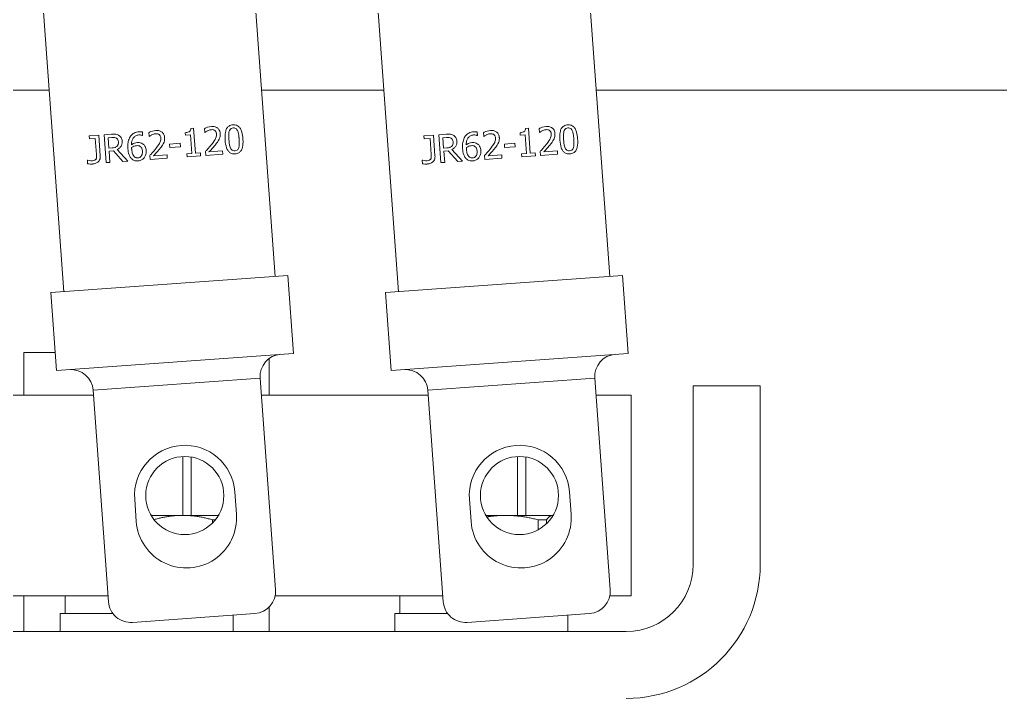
# Model space of a CAD drawing. Header units: millimetres. Extents: x 0 to 5940, y 0 to 4200.
# Drawn here: x 4495.4 to 4583.4, y 1866.2 to 1927 of the extents above; entities that cross this region are included whole.
import ezdxf

# ---------------------------------------------------------------- set-up
doc = ezdxf.new("R2010")
doc.units = ezdxf.units.MM
doc.header["$LTSCALE"] = 10
doc.layers.add('가시적인 것(ISO)', color=3, linetype='Continuous', lineweight=5, true_color=0x00ff00)
doc.layers.add('가시적인 좁은 것(ISO)', color=3, linetype='Continuous', lineweight=5, true_color=0x00ff00)

msp = doc.modelspace()

# ---------------------------------------------------------------- linework, layer by layer
at = {"layer": '가시적인 것(ISO)'}
for p, q in [((4518.346, 1904.004), (4516.174, 1933.926)), ((4548.346, 1904.004), (4546.174, 1933.926)), ((4499.396, 1902.628), (4497.223, 1932.55)), ((4529.396, 1902.628), (4527.223, 1932.55)), ((4498.085, 1920.688), (4487.135, 1920.688)), ((4528.085, 1920.688), (4517.135, 1920.688)), ((4845.323, 1920.688), (4547.135, 1920.688)), ((4510.786, 1917.263), (4511.045, 1917.282)), ((4511.208, 1915.035), (4511.045, 1917.282)), ((4512.006, 1917.246), (4512.032, 1916.89)), ((4540.786, 1917.263), (4541.045, 1917.282)), ((4541.208, 1915.035), (4541.045, 1917.282)), ((4542.006, 1917.246), (4542.032, 1916.89)), ((4501.684, 1916.594), (4502.542, 1916.656)), ((4501.684, 1916.594), (4501.703, 1916.329)), ((4502.23, 1916.368), (4501.703, 1916.329)), ((4502.23, 1916.368), (4502.336, 1914.915)), ((4502.676, 1914.811), (4502.542, 1916.656)), ((4503.031, 1916.692), (4503.674, 1916.738)), ((4503.031, 1916.692), (4503.212, 1914.198)), ((4503.713, 1916.453), (4503.384, 1916.429)), ((4503.452, 1915.491), (4503.384, 1916.429)), ((4506.471, 1916.631), (4506.447, 1916.952)), ((4506.471, 1916.631), (4506.457, 1916.63)), ((4507.019, 1916.884), (4507.045, 1916.528)), ((4507.063, 1916.53), (4507.045, 1916.528)), ((4510.296, 1916.878), (4510.313, 1916.65)), ((4510.765, 1916.683), (4510.313, 1916.65)), ((4510.765, 1916.683), (4510.886, 1915.011)), ((4512.05, 1916.892), (4512.032, 1916.89)), ((4531.684, 1916.594), (4532.542, 1916.656)), ((4531.684, 1916.594), (4531.703, 1916.329)), ((4532.23, 1916.368), (4531.703, 1916.329)), ((4532.23, 1916.368), (4532.336, 1914.915)), ((4532.676, 1914.811), (4532.542, 1916.656)), ((4533.031, 1916.692), (4533.674, 1916.738)), ((4533.031, 1916.692), (4533.212, 1914.198)), ((4533.713, 1916.453), (4533.384, 1916.429)), ((4533.452, 1915.491), (4533.384, 1916.429)), ((4536.471, 1916.631), (4536.447, 1916.952)), ((4536.471, 1916.631), (4536.457, 1916.63)), ((4537.019, 1916.884), (4537.045, 1916.528)), ((4537.063, 1916.53), (4537.045, 1916.528)), ((4540.296, 1916.878), (4540.313, 1916.65)), ((4540.765, 1916.683), (4540.313, 1916.65)), ((4540.765, 1916.683), (4540.886, 1915.011)), ((4542.05, 1916.892), (4542.032, 1916.89)), ((4503.452, 1915.491), (4503.743, 1915.512)), ((4508.891, 1915.86), (4509.835, 1915.928)), ((4508.891, 1915.86), (4508.913, 1915.557)), ((4509.857, 1915.625), (4508.913, 1915.557)), ((4509.857, 1915.625), (4509.835, 1915.928)), ((4533.452, 1915.491), (4533.743, 1915.512)), ((4538.891, 1915.86), (4539.835, 1915.928)), ((4538.891, 1915.86), (4538.913, 1915.557)), ((4539.857, 1915.625), (4538.913, 1915.557)), ((4539.857, 1915.625), (4539.835, 1915.928)), ((4503.852, 1915.242), (4503.472, 1915.215)), ((4503.544, 1914.222), (4503.472, 1915.215)), ((4504.712, 1914.307), (4503.852, 1915.242)), ((4504.176, 1915.359), (4505.142, 1914.338)), ((4507.115, 1914.837), (4507.141, 1914.484)), ((4508.678, 1914.595), (4507.141, 1914.484)), ((4507.433, 1914.795), (4508.657, 1914.884)), ((4508.678, 1914.595), (4508.657, 1914.884)), ((4510.434, 1914.979), (4510.886, 1915.011)), ((4510.434, 1914.979), (4510.452, 1914.724)), ((4511.669, 1914.812), (4510.452, 1914.724)), ((4511.208, 1915.035), (4511.65, 1915.067)), ((4511.669, 1914.812), (4511.65, 1915.067)), ((4512.102, 1915.199), (4512.127, 1914.846)), ((4513.665, 1914.957), (4512.127, 1914.846)), ((4512.42, 1915.157), (4513.644, 1915.246)), ((4513.665, 1914.957), (4513.644, 1915.246)), ((4533.852, 1915.242), (4533.472, 1915.215)), ((4533.544, 1914.222), (4533.472, 1915.215)), ((4534.712, 1914.307), (4533.852, 1915.242)), ((4534.176, 1915.359), (4535.142, 1914.338)), ((4537.115, 1914.837), (4537.141, 1914.484)), ((4538.678, 1914.595), (4537.141, 1914.484)), ((4537.433, 1914.795), (4538.657, 1914.884)), ((4538.678, 1914.595), (4538.657, 1914.884)), ((4540.434, 1914.979), (4540.886, 1915.011)), ((4540.434, 1914.979), (4540.452, 1914.724)), ((4541.669, 1914.812), (4540.452, 1914.724)), ((4541.208, 1915.035), (4541.65, 1915.067)), ((4541.669, 1914.812), (4541.65, 1915.067)), ((4542.102, 1915.199), (4542.127, 1914.846)), ((4543.665, 1914.957), (4542.127, 1914.846)), ((4542.42, 1915.157), (4543.644, 1915.246)), ((4543.665, 1914.957), (4543.644, 1915.246)), ((4501.521, 1914.411), (4501.539, 1914.412)), ((4501.521, 1914.411), (4501.544, 1914.091)), ((4503.544, 1914.222), (4503.212, 1914.198)), ((4505.142, 1914.338), (4504.712, 1914.307)), ((4531.521, 1914.411), (4531.539, 1914.412)), ((4531.521, 1914.411), (4531.544, 1914.091)), ((4533.544, 1914.222), (4533.212, 1914.198)), ((4535.142, 1914.338), (4534.712, 1914.307)), ((4498.249, 1902.545), (4519.493, 1904.088)), ((4520, 1897.106), (4519.493, 1904.088)), ((4528.249, 1902.545), (4549.493, 1904.088)), ((4550, 1897.106), (4549.493, 1904.088)), ((4498.756, 1895.564), (4498.249, 1902.545)), ((4528.756, 1895.564), (4528.249, 1902.545)), ((4498.638, 1897.188), (4495.823, 1897.188)), ((4495.823, 1893.366), (4495.823, 1897.188)), ((4520, 1897.106), (4498.756, 1895.564)), ((4550, 1897.106), (4528.756, 1895.564)), ((4517.823, 1893.366), (4517.823, 1896.646)), ((4517.003, 1894.883), (4502.043, 1893.797)), ((4518.379, 1875.933), (4517.003, 1894.883)), ((4547.003, 1894.883), (4532.043, 1893.797)), ((4548.379, 1875.933), (4547.003, 1894.883)), ((4502.043, 1893.797), (4503.419, 1874.847)), ((4532.043, 1893.797), (4533.419, 1874.847)), ((4555.823, 1894.188), (4555.823, 1878.188)), ((4555.823, 1894.188), (4561.823, 1894.188)), ((4561.823, 1878.188), (4561.823, 1894.188)), ((4502.074, 1893.366), (4487.113, 1893.366)), ((4532.074, 1893.366), (4517.113, 1893.366)), ((4550.247, 1893.366), (4547.113, 1893.366)), ((4550.247, 1875.366), (4550.247, 1893.366)), ((4510.823, 1882.588), (4510.823, 1887.819)), ((4540.823, 1882.588), (4540.823, 1887.819)), ((4514.735, 1884.692), (4514.88, 1882.697)), ((4544.735, 1884.692), (4544.88, 1882.697)), ((4505.904, 1882.046), (4505.759, 1884.04)), ((4535.904, 1882.046), (4535.759, 1884.04)), ((4510.073, 1882.588), (4507.233, 1882.588)), ((4513.262, 1882.588), (4510.073, 1882.588)), ((4512.735, 1882.189), (4512.988, 1882.189)), ((4512.735, 1882.189), (4512.735, 1881.904)), ((4539.014, 1882.588), (4537.233, 1882.588)), ((4543.218, 1882.588), (4539.014, 1882.588)), ((4541.908, 1882.189), (4542.669, 1882.189)), ((4541.908, 1882.189), (4541.908, 1881.286)), ((4542.669, 1881.839), (4542.669, 1882.189)), ((4543.262, 1882.588), (4543.218, 1882.588)), ((4488.339, 1875.366), (4503.381, 1875.366)), ((4495.823, 1872.188), (4495.823, 1875.366)), ((4499.523, 1875.366), (4499.523, 1873.788)), ((4518.339, 1875.366), (4533.381, 1875.366)), ((4529.523, 1875.366), (4529.523, 1873.788)), ((4548.339, 1875.366), (4550.247, 1875.366)), ((4517.823, 1872.188), (4517.823, 1874.398)), ((4499.073, 1873.788), (4503.816, 1873.788)), ((4499.073, 1872.188), (4499.073, 1873.788)), ((4505.558, 1872.997), (4516.529, 1873.794)), ((4514.573, 1872.188), (4514.573, 1873.651)), ((4529.073, 1873.788), (4533.816, 1873.788)), ((4529.073, 1872.188), (4529.073, 1873.788)), ((4535.558, 1872.997), (4546.529, 1873.794)), ((4544.573, 1872.188), (4544.573, 1873.651)), ((4463.823, 1872.188), (4549.823, 1872.188))]:
    msp.add_line(p, q, dxfattribs=at)
for centre in [(4510.247, 1884.366), (4540.247, 1884.366)]:
    msp.add_circle(centre, 3.5, dxfattribs=at)
for centre, radius, start, end in [((4518.998, 1895.028), 2, 94.15294, 184.15294), ((4548.998, 1895.028), 2, 94.15294, 184.15294), ((4500.048, 1893.652), 2, 4.15294, 94.15294), ((4530.048, 1893.652), 2, 4.15294, 94.15294), ((4510.247, 1884.366), 4.5, 4.15294, 184.15294), ((4540.247, 1884.366), 4.5, 4.15294, 184.15294), ((4510.392, 1882.372), 4.5, 184.15294, 4.15294), ((4540.392, 1882.372), 4.5, 184.15294, 4.15294), ((4549.823, 1878.188), 12, 270, 0), ((4549.823, 1878.188), 6, 270, 0), ((4516.384, 1875.788), 2, 274.15294, 4.15294), ((4546.384, 1875.788), 2, 274.15294, 4.15294), ((4505.413, 1874.992), 2, 184.15294, 274.15294), ((4535.413, 1874.992), 2, 184.15294, 274.15294)]:
    msp.add_arc(centre, radius, start, end, dxfattribs=at)
for points, knots in [([(4510.786, 1917.263), (4510.786, 1917.21), (4510.779, 1917.156), (4510.751, 1917.075), (4510.736, 1917.046), (4510.698, 1917), (4510.673, 1916.978), (4510.57, 1916.923), (4510.496, 1916.905), (4510.385, 1916.886), (4510.34, 1916.881), (4510.296, 1916.878)], [-0.09658291, -0.09658291, -0.09658291, -0.09658291, -0.0680224, -0.0680224, -0.04980912, -0.04980912, -0.03505427, -0.03505427, -0.01370156, -0.01370156, 0, 0, 0, 0]), ([(4512.634, 1917.442), (4512.386, 1917.424), (4512.164, 1917.326), (4512.044, 1917.267), (4512.025, 1917.257), (4512.006, 1917.246)], [-0.04373897, -0.04373897, -0.04373897, -0.04373897, -0.00704323, -0.00704323, 0, 0, 0, 0]), ([(4513.427, 1916.811), (4513.422, 1916.883), (4513.409, 1916.955), (4513.363, 1917.086), (4513.332, 1917.144), (4513.245, 1917.258), (4513.182, 1917.313), (4513.013, 1917.408), (4512.907, 1917.434), (4512.745, 1917.446), (4512.689, 1917.446), (4512.634, 1917.442)], [-0.1343264, -0.1343264, -0.1343264, -0.1343264, -0.1092515, -0.1092515, -0.0855532, -0.0855532, -0.0565249, -0.0565249, -0.0192346, -0.0192346, 0, 0, 0, 0]), ([(4514.57, 1917.58), (4514.451, 1917.572), (4514.327, 1917.543), (4514.149, 1917.432), (4514.089, 1917.377), (4513.982, 1917.225), (4513.942, 1917.133), (4513.87, 1916.869), (4513.855, 1916.686), (4513.855, 1916.417), (4513.859, 1916.319), (4513.866, 1916.223)], [-0.1921376, -0.1921376, -0.1921376, -0.1921376, -0.1430528, -0.1430528, -0.1134366, -0.1134366, -0.0807192, -0.0807192, -0.028939, -0.028939, 0, 0, 0, 0]), ([(4514.237, 1917.014), (4514.253, 1917.066), (4514.275, 1917.113), (4514.328, 1917.188), (4514.359, 1917.221), (4514.458, 1917.282), (4514.522, 1917.299), (4514.59, 1917.304)], [-0.07649672, -0.07649672, -0.07649672, -0.07649672, -0.05006168, -0.05006168, -0.02804313, -0.02804313, 0, 0, 0, 0]), ([(4515.46, 1916.341), (4515.446, 1916.535), (4515.418, 1916.736), (4515.333, 1917.04), (4515.288, 1917.153), (4515.184, 1917.325), (4515.123, 1917.403), (4514.943, 1917.532), (4514.839, 1917.566), (4514.678, 1917.584), (4514.624, 1917.584), (4514.57, 1917.58)], [-0.2484827, -0.2484827, -0.2484827, -0.2484827, -0.1652308, -0.1652308, -0.1099731, -0.1099731, -0.0680596, -0.0680596, -0.0227036, -0.0227036, 0, 0, 0, 0]), ([(4514.59, 1917.304), (4514.641, 1917.307), (4514.695, 1917.304), (4514.776, 1917.28), (4514.824, 1917.26), (4514.914, 1917.175), (4514.947, 1917.128), (4514.974, 1917.071)], [-0.08573985, -0.08573985, -0.08573985, -0.08573985, -0.04527036, -0.04527036, -0.02013175, -0.02013175, 0, 0, 0, 0]), ([(4540.786, 1917.263), (4540.786, 1917.21), (4540.779, 1917.156), (4540.751, 1917.075), (4540.736, 1917.046), (4540.698, 1917), (4540.673, 1916.978), (4540.57, 1916.923), (4540.496, 1916.905), (4540.385, 1916.886), (4540.34, 1916.881), (4540.296, 1916.878)], [-0.09658291, -0.09658291, -0.09658291, -0.09658291, -0.0680224, -0.0680224, -0.04980912, -0.04980912, -0.03505427, -0.03505427, -0.01370156, -0.01370156, 0, 0, 0, 0]), ([(4542.634, 1917.442), (4542.386, 1917.424), (4542.164, 1917.326), (4542.044, 1917.267), (4542.025, 1917.257), (4542.006, 1917.246)], [-0.04373897, -0.04373897, -0.04373897, -0.04373897, -0.00704323, -0.00704323, 0, 0, 0, 0]), ([(4543.427, 1916.811), (4543.422, 1916.883), (4543.409, 1916.955), (4543.363, 1917.086), (4543.332, 1917.144), (4543.245, 1917.258), (4543.182, 1917.313), (4543.013, 1917.408), (4542.907, 1917.434), (4542.745, 1917.446), (4542.689, 1917.446), (4542.634, 1917.442)], [-0.1343264, -0.1343264, -0.1343264, -0.1343264, -0.1092515, -0.1092515, -0.0855532, -0.0855532, -0.0565249, -0.0565249, -0.0192346, -0.0192346, 0, 0, 0, 0]), ([(4544.57, 1917.58), (4544.451, 1917.572), (4544.327, 1917.543), (4544.149, 1917.432), (4544.089, 1917.377), (4543.982, 1917.225), (4543.942, 1917.133), (4543.87, 1916.869), (4543.855, 1916.686), (4543.855, 1916.417), (4543.859, 1916.319), (4543.866, 1916.223)], [-0.1921376, -0.1921376, -0.1921376, -0.1921376, -0.1430528, -0.1430528, -0.1134366, -0.1134366, -0.0807192, -0.0807192, -0.028939, -0.028939, 0, 0, 0, 0]), ([(4544.237, 1917.014), (4544.253, 1917.066), (4544.275, 1917.113), (4544.328, 1917.188), (4544.359, 1917.221), (4544.458, 1917.282), (4544.522, 1917.299), (4544.59, 1917.304)], [-0.07649672, -0.07649672, -0.07649672, -0.07649672, -0.05006168, -0.05006168, -0.02804313, -0.02804313, 0, 0, 0, 0]), ([(4545.46, 1916.341), (4545.446, 1916.535), (4545.418, 1916.736), (4545.333, 1917.04), (4545.288, 1917.153), (4545.184, 1917.325), (4545.123, 1917.403), (4544.943, 1917.532), (4544.839, 1917.566), (4544.678, 1917.584), (4544.624, 1917.584), (4544.57, 1917.58)], [-0.2484827, -0.2484827, -0.2484827, -0.2484827, -0.1652308, -0.1652308, -0.1099731, -0.1099731, -0.0680596, -0.0680596, -0.0227036, -0.0227036, 0, 0, 0, 0]), ([(4544.59, 1917.304), (4544.641, 1917.307), (4544.695, 1917.304), (4544.776, 1917.28), (4544.824, 1917.26), (4544.914, 1917.175), (4544.947, 1917.128), (4544.974, 1917.071)], [-0.08573985, -0.08573985, -0.08573985, -0.08573985, -0.04527036, -0.04527036, -0.02013175, -0.02013175, 0, 0, 0, 0]), ([(4504.318, 1916.653), (4504.24, 1916.696), (4504.158, 1916.725), (4503.975, 1916.751), (4503.849, 1916.747), (4503.745, 1916.743), (4503.709, 1916.741), (4503.674, 1916.738)], [-0.05466437, -0.05466437, -0.05466437, -0.05466437, -0.03459199, -0.03459199, -0.01180829, -0.01180829, 0, 0, 0, 0]), ([(4503.713, 1916.453), (4503.832, 1916.461), (4503.907, 1916.456), (4504.01, 1916.441), (4504.065, 1916.425), (4504.115, 1916.397)], [-0.03406026, -0.03406026, -0.03406026, -0.03406026, -0.01837756, -0.01837756, 0, 0, 0, 0]), ([(4504.115, 1916.397), (4504.146, 1916.379), (4504.174, 1916.357), (4504.219, 1916.308), (4504.239, 1916.281), (4504.28, 1916.192), (4504.293, 1916.135), (4504.297, 1916.077)], [-0.0443716, -0.0443716, -0.0443716, -0.0443716, -0.02972846, -0.02972846, -0.01746242, -0.01746242, 0, 0, 0, 0]), ([(4504.641, 1916.128), (4504.636, 1916.186), (4504.627, 1916.244), (4504.596, 1916.349), (4504.576, 1916.396), (4504.525, 1916.477), (4504.476, 1916.546), (4504.365, 1916.625), (4504.342, 1916.64), (4504.318, 1916.653)], [-0.1246315, -0.1246315, -0.1246315, -0.1246315, -0.0812809, -0.0812809, -0.0425618, -0.0425618, -0.0086872, -0.0086872, 0, 0, 0, 0]), ([(4505.347, 1916.502), (4505.271, 1916.38), (4505.22, 1916.246), (4505.156, 1915.961), (4505.14, 1915.799), (4505.143, 1915.557), (4505.145, 1915.498), (4505.15, 1915.44)], [-0.1276001, -0.1276001, -0.1276001, -0.1276001, -0.0727855, -0.0727855, -0.0175093, -0.0175093, 0, 0, 0, 0]), ([(4506.162, 1916.966), (4506.078, 1916.96), (4505.995, 1916.947), (4505.84, 1916.904), (4505.768, 1916.875), (4505.622, 1916.795), (4505.516, 1916.724), (4505.394, 1916.574), (4505.369, 1916.539), (4505.347, 1916.502)], [-0.1415252, -0.1415252, -0.1415252, -0.1415252, -0.0985965, -0.0985965, -0.0587664, -0.0587664, -0.013082, -0.013082, 0, 0, 0, 0]), ([(4505.47, 1915.788), (4505.471, 1915.89), (4505.481, 1915.994), (4505.521, 1916.178), (4505.55, 1916.26), (4505.641, 1916.425), (4505.699, 1916.486), (4505.816, 1916.583), (4505.891, 1916.621), (4506.027, 1916.66), (4506.082, 1916.67), (4506.139, 1916.674)], [-0.1012376, -0.1012376, -0.1012376, -0.1012376, -0.080962, -0.080962, -0.0636958, -0.0636958, -0.0432584, -0.0432584, -0.0171702, -0.0171702, 0, 0, 0, 0]), ([(4506.139, 1916.674), (4506.288, 1916.685), (4506.386, 1916.654), (4506.436, 1916.638), (4506.447, 1916.634), (4506.457, 1916.63)], [-0.01594945, -0.01594945, -0.01594945, -0.01594945, -0.00327413, -0.00327413, 0, 0, 0, 0]), ([(4506.447, 1916.952), (4506.367, 1916.972), (4506.276, 1916.971), (4506.193, 1916.968), (4506.177, 1916.967), (4506.162, 1916.966)], [-0.02531161, -0.02531161, -0.02531161, -0.02531161, -0.00470546, -0.00470546, 0, 0, 0, 0]), ([(4507.647, 1917.08), (4507.452, 1917.066), (4507.259, 1917.003), (4507.061, 1916.907), (4507.04, 1916.896), (4507.019, 1916.884)], [-0.06594445, -0.06594445, -0.06594445, -0.06594445, -0.00718469, -0.00718469, 0, 0, 0, 0]), ([(4507.063, 1916.53), (4507.089, 1916.551), (4507.12, 1916.573), (4507.176, 1916.615), (4507.21, 1916.639), (4507.269, 1916.671), (4507.282, 1916.678), (4507.296, 1916.685)], [-0.0349566, -0.0349566, -0.0349566, -0.0349566, -0.02032554, -0.02032554, -0.0044055, -0.0044055, 0, 0, 0, 0]), ([(4507.296, 1916.685), (4507.378, 1916.726), (4507.48, 1916.767), (4507.609, 1916.786), (4507.626, 1916.788), (4507.643, 1916.789)], [-0.0390824, -0.0390824, -0.0390824, -0.0390824, -0.00516558, -0.00516558, 0, 0, 0, 0]), ([(4507.643, 1916.789), (4507.693, 1916.793), (4507.743, 1916.791), (4507.837, 1916.772), (4507.879, 1916.757), (4507.932, 1916.727), (4507.944, 1916.719), (4507.956, 1916.71)], [-0.03310011, -0.03310011, -0.03310011, -0.03310011, -0.01813596, -0.01813596, -0.00446671, -0.00446671, 0, 0, 0, 0]), ([(4508.44, 1916.449), (4508.435, 1916.524), (4508.421, 1916.599), (4508.371, 1916.736), (4508.337, 1916.796), (4508.252, 1916.899), (4508.192, 1916.955), (4508.024, 1917.044), (4507.932, 1917.068), (4507.774, 1917.084), (4507.71, 1917.084), (4507.647, 1917.08)], [-0.1385155, -0.1385155, -0.1385155, -0.1385155, -0.105797, -0.105797, -0.0758174, -0.0758174, -0.0476943, -0.0476943, -0.0189913, -0.0189913, 0, 0, 0, 0]), ([(4508.102, 1916.406), (4508.106, 1916.349), (4508.104, 1916.292), (4508.086, 1916.178), (4508.071, 1916.121), (4508.025, 1916.002), (4507.971, 1915.884), (4507.766, 1915.601), (4507.72, 1915.54), (4507.673, 1915.481)], [-0.2414012, -0.2414012, -0.2414012, -0.2414012, -0.173911, -0.173911, -0.104866, -0.104866, -0.022557, -0.022557, 0, 0, 0, 0]), ([(4507.956, 1916.71), (4507.974, 1916.697), (4507.99, 1916.682), (4508.02, 1916.648), (4508.033, 1916.629), (4508.067, 1916.57), (4508.085, 1916.524), (4508.098, 1916.445), (4508.101, 1916.425), (4508.102, 1916.406)], [-0.04237306, -0.04237306, -0.04237306, -0.04237306, -0.03333512, -0.03333512, -0.02397908, -0.02397908, -0.00586038, -0.00586038, 0, 0, 0, 0]), ([(4508.347, 1915.94), (4508.378, 1916.004), (4508.401, 1916.071), (4508.432, 1916.198), (4508.443, 1916.271), (4508.443, 1916.393), (4508.442, 1916.421), (4508.44, 1916.449)], [-0.07006802, -0.07006802, -0.07006802, -0.07006802, -0.03676824, -0.03676824, -0.00832138, -0.00832138, 0, 0, 0, 0]), ([(4512.05, 1916.892), (4512.077, 1916.913), (4512.108, 1916.937), (4512.163, 1916.977), (4512.199, 1917.002), (4512.259, 1917.035), (4512.271, 1917.041), (4512.282, 1917.047)], [-0.04052055, -0.04052055, -0.04052055, -0.04052055, -0.0225908, -0.0225908, -0.00433177, -0.00433177, 0, 0, 0, 0]), ([(4512.282, 1917.047), (4512.367, 1917.089), (4512.472, 1917.131), (4512.601, 1917.148), (4512.615, 1917.15), (4512.63, 1917.151)], [-0.04458965, -0.04458965, -0.04458965, -0.04458965, -0.00515271, -0.00515271, 0, 0, 0, 0]), ([(4512.63, 1917.151), (4512.681, 1917.155), (4512.732, 1917.153), (4512.827, 1917.133), (4512.871, 1917.118), (4512.922, 1917.087), (4512.933, 1917.08), (4512.943, 1917.072)], [-0.03757931, -0.03757931, -0.03757931, -0.03757931, -0.02004104, -0.02004104, -0.00422642, -0.00422642, 0, 0, 0, 0]), ([(4513.089, 1916.768), (4513.093, 1916.709), (4513.091, 1916.651), (4513.072, 1916.534), (4513.056, 1916.477), (4513.005, 1916.348), (4512.948, 1916.23), (4512.742, 1915.949), (4512.701, 1915.895), (4512.66, 1915.843)], [-0.2432241, -0.2432241, -0.2432241, -0.2432241, -0.1786975, -0.1786975, -0.1114826, -0.1114826, -0.021307, -0.021307, 0, 0, 0, 0]), ([(4512.943, 1917.072), (4512.964, 1917.057), (4512.983, 1917.038), (4513.021, 1916.991), (4513.036, 1916.965), (4513.057, 1916.921), (4513.067, 1916.893), (4513.078, 1916.849), (4513.081, 1916.834), (4513.084, 1916.81), (4513.086, 1916.801), (4513.087, 1916.785), (4513.088, 1916.776), (4513.089, 1916.768)], [-0.02976665, -0.02976665, -0.02976665, -0.02976665, -0.02490825, -0.02490825, -0.018741, -0.018741, -0.00978593, -0.00978593, -0.00502047, -0.00502047, -0.00253016, -0.00253016, 0, 0, 0, 0]), ([(4513.334, 1916.302), (4513.337, 1916.309), (4513.34, 1916.315), (4513.387, 1916.419), (4513.406, 1916.503), (4513.422, 1916.59), (4513.427, 1916.632), (4513.43, 1916.697), (4513.43, 1916.719), (4513.43, 1916.753), (4513.429, 1916.765), (4513.428, 1916.788), (4513.428, 1916.799), (4513.427, 1916.811)], [-0.04173085, -0.04173085, -0.04173085, -0.04173085, -0.04075556, -0.04075556, -0.02644396, -0.02644396, -0.01361629, -0.01361629, -0.00691975, -0.00691975, -0.0034735, -0.0034735, 0, 0, 0, 0]), ([(4514.205, 1916.248), (4514.191, 1916.446), (4514.186, 1916.63), (4514.2, 1916.847), (4514.212, 1916.935), (4514.237, 1917.014)], [-0.06565235, -0.06565235, -0.06565235, -0.06565235, -0.02594225, -0.02594225, 0, 0, 0, 0]), ([(4514.758, 1914.984), (4514.875, 1914.992), (4514.99, 1915.02), (4515.166, 1915.123), (4515.232, 1915.182), (4515.344, 1915.341), (4515.384, 1915.436), (4515.443, 1915.655), (4515.459, 1915.775), (4515.47, 1915.967), (4515.471, 1916.037), (4515.469, 1916.185), (4515.465, 1916.263), (4515.46, 1916.341)], [-0.2016066, -0.2016066, -0.2016066, -0.2016066, -0.1530028, -0.1530028, -0.1175684, -0.1175684, -0.0814606, -0.0814606, -0.0444984, -0.0444984, -0.0233245, -0.0233245, 0, 0, 0, 0]), ([(4514.974, 1917.071), (4514.993, 1917.033), (4515.009, 1916.992), (4515.048, 1916.869), (4515.066, 1916.78), (4515.09, 1916.618), (4515.098, 1916.561), (4515.107, 1916.475), (4515.11, 1916.444), (4515.114, 1916.397), (4515.115, 1916.381), (4515.118, 1916.349), (4515.119, 1916.333), (4515.12, 1916.316)], [-0.08529095, -0.08529095, -0.08529095, -0.08529095, -0.06820286, -0.06820286, -0.03591551, -0.03591551, -0.01898585, -0.01898585, -0.00974619, -0.00974619, -0.00492952, -0.00492952, 0, 0, 0, 0]), ([(4515.12, 1916.316), (4515.136, 1916.105), (4515.138, 1915.929), (4515.123, 1915.714), (4515.111, 1915.627), (4515.087, 1915.55)], [-0.06559407, -0.06559407, -0.06559407, -0.06559407, -0.02589142, -0.02589142, 0, 0, 0, 0]), ([(4534.318, 1916.653), (4534.24, 1916.696), (4534.158, 1916.725), (4533.975, 1916.751), (4533.849, 1916.747), (4533.745, 1916.743), (4533.709, 1916.741), (4533.674, 1916.738)], [-0.05466437, -0.05466437, -0.05466437, -0.05466437, -0.03459199, -0.03459199, -0.01180829, -0.01180829, 0, 0, 0, 0]), ([(4533.713, 1916.453), (4533.832, 1916.461), (4533.907, 1916.456), (4534.01, 1916.441), (4534.065, 1916.425), (4534.115, 1916.397)], [-0.03406026, -0.03406026, -0.03406026, -0.03406026, -0.01837756, -0.01837756, 0, 0, 0, 0]), ([(4534.115, 1916.397), (4534.146, 1916.379), (4534.174, 1916.357), (4534.219, 1916.308), (4534.239, 1916.281), (4534.28, 1916.192), (4534.293, 1916.135), (4534.297, 1916.077)], [-0.0443716, -0.0443716, -0.0443716, -0.0443716, -0.02972846, -0.02972846, -0.01746242, -0.01746242, 0, 0, 0, 0]), ([(4534.641, 1916.128), (4534.636, 1916.186), (4534.627, 1916.244), (4534.596, 1916.349), (4534.576, 1916.396), (4534.525, 1916.477), (4534.476, 1916.546), (4534.365, 1916.625), (4534.342, 1916.64), (4534.318, 1916.653)], [-0.1246315, -0.1246315, -0.1246315, -0.1246315, -0.0812809, -0.0812809, -0.0425618, -0.0425618, -0.0086872, -0.0086872, 0, 0, 0, 0]), ([(4535.347, 1916.502), (4535.271, 1916.38), (4535.22, 1916.246), (4535.156, 1915.961), (4535.14, 1915.799), (4535.143, 1915.557), (4535.145, 1915.498), (4535.15, 1915.44)], [-0.1276001, -0.1276001, -0.1276001, -0.1276001, -0.0727855, -0.0727855, -0.0175093, -0.0175093, 0, 0, 0, 0]), ([(4536.162, 1916.966), (4536.078, 1916.96), (4535.995, 1916.947), (4535.84, 1916.904), (4535.768, 1916.875), (4535.622, 1916.795), (4535.516, 1916.724), (4535.394, 1916.574), (4535.369, 1916.539), (4535.347, 1916.502)], [-0.1415252, -0.1415252, -0.1415252, -0.1415252, -0.0985965, -0.0985965, -0.0587664, -0.0587664, -0.013082, -0.013082, 0, 0, 0, 0]), ([(4535.47, 1915.788), (4535.471, 1915.89), (4535.481, 1915.994), (4535.521, 1916.178), (4535.55, 1916.26), (4535.641, 1916.425), (4535.699, 1916.486), (4535.816, 1916.583), (4535.891, 1916.621), (4536.027, 1916.66), (4536.082, 1916.67), (4536.139, 1916.674)], [-0.1012376, -0.1012376, -0.1012376, -0.1012376, -0.080962, -0.080962, -0.0636958, -0.0636958, -0.0432584, -0.0432584, -0.0171702, -0.0171702, 0, 0, 0, 0]), ([(4536.139, 1916.674), (4536.288, 1916.685), (4536.386, 1916.654), (4536.436, 1916.638), (4536.447, 1916.634), (4536.457, 1916.63)], [-0.01594945, -0.01594945, -0.01594945, -0.01594945, -0.00327413, -0.00327413, 0, 0, 0, 0]), ([(4536.447, 1916.952), (4536.367, 1916.972), (4536.276, 1916.971), (4536.193, 1916.968), (4536.177, 1916.967), (4536.162, 1916.966)], [-0.02531161, -0.02531161, -0.02531161, -0.02531161, -0.00470546, -0.00470546, 0, 0, 0, 0]), ([(4537.647, 1917.08), (4537.452, 1917.066), (4537.259, 1917.003), (4537.061, 1916.907), (4537.04, 1916.896), (4537.019, 1916.884)], [-0.06594445, -0.06594445, -0.06594445, -0.06594445, -0.00718469, -0.00718469, 0, 0, 0, 0]), ([(4537.063, 1916.53), (4537.089, 1916.551), (4537.12, 1916.573), (4537.176, 1916.615), (4537.21, 1916.639), (4537.269, 1916.671), (4537.282, 1916.678), (4537.296, 1916.685)], [-0.0349566, -0.0349566, -0.0349566, -0.0349566, -0.02032554, -0.02032554, -0.0044055, -0.0044055, 0, 0, 0, 0]), ([(4537.296, 1916.685), (4537.378, 1916.726), (4537.48, 1916.767), (4537.609, 1916.786), (4537.626, 1916.788), (4537.643, 1916.789)], [-0.0390824, -0.0390824, -0.0390824, -0.0390824, -0.00516558, -0.00516558, 0, 0, 0, 0]), ([(4537.643, 1916.789), (4537.693, 1916.793), (4537.743, 1916.791), (4537.837, 1916.772), (4537.879, 1916.757), (4537.932, 1916.727), (4537.944, 1916.719), (4537.956, 1916.71)], [-0.03310011, -0.03310011, -0.03310011, -0.03310011, -0.01813596, -0.01813596, -0.00446671, -0.00446671, 0, 0, 0, 0]), ([(4538.44, 1916.449), (4538.435, 1916.524), (4538.421, 1916.599), (4538.371, 1916.736), (4538.337, 1916.796), (4538.252, 1916.899), (4538.192, 1916.955), (4538.024, 1917.044), (4537.932, 1917.068), (4537.774, 1917.084), (4537.71, 1917.084), (4537.647, 1917.08)], [-0.1385155, -0.1385155, -0.1385155, -0.1385155, -0.105797, -0.105797, -0.0758174, -0.0758174, -0.0476943, -0.0476943, -0.0189913, -0.0189913, 0, 0, 0, 0]), ([(4538.102, 1916.406), (4538.106, 1916.349), (4538.104, 1916.292), (4538.086, 1916.178), (4538.071, 1916.121), (4538.025, 1916.002), (4537.971, 1915.884), (4537.766, 1915.601), (4537.72, 1915.54), (4537.673, 1915.481)], [-0.2414012, -0.2414012, -0.2414012, -0.2414012, -0.173911, -0.173911, -0.104866, -0.104866, -0.022557, -0.022557, 0, 0, 0, 0]), ([(4537.956, 1916.71), (4537.974, 1916.697), (4537.99, 1916.682), (4538.02, 1916.648), (4538.033, 1916.629), (4538.067, 1916.57), (4538.085, 1916.524), (4538.098, 1916.445), (4538.101, 1916.425), (4538.102, 1916.406)], [-0.04237306, -0.04237306, -0.04237306, -0.04237306, -0.03333512, -0.03333512, -0.02397908, -0.02397908, -0.00586038, -0.00586038, 0, 0, 0, 0]), ([(4538.347, 1915.94), (4538.378, 1916.004), (4538.401, 1916.071), (4538.432, 1916.198), (4538.443, 1916.271), (4538.443, 1916.393), (4538.442, 1916.421), (4538.44, 1916.449)], [-0.07006802, -0.07006802, -0.07006802, -0.07006802, -0.03676824, -0.03676824, -0.00832138, -0.00832138, 0, 0, 0, 0]), ([(4542.05, 1916.892), (4542.077, 1916.913), (4542.108, 1916.937), (4542.163, 1916.977), (4542.199, 1917.002), (4542.259, 1917.035), (4542.271, 1917.041), (4542.282, 1917.047)], [-0.04052055, -0.04052055, -0.04052055, -0.04052055, -0.0225908, -0.0225908, -0.00433177, -0.00433177, 0, 0, 0, 0]), ([(4542.282, 1917.047), (4542.367, 1917.089), (4542.472, 1917.131), (4542.601, 1917.148), (4542.615, 1917.15), (4542.63, 1917.151)], [-0.04458965, -0.04458965, -0.04458965, -0.04458965, -0.00515271, -0.00515271, 0, 0, 0, 0]), ([(4542.63, 1917.151), (4542.681, 1917.155), (4542.732, 1917.153), (4542.827, 1917.133), (4542.871, 1917.118), (4542.922, 1917.087), (4542.933, 1917.08), (4542.943, 1917.072)], [-0.03757931, -0.03757931, -0.03757931, -0.03757931, -0.02004104, -0.02004104, -0.00422642, -0.00422642, 0, 0, 0, 0]), ([(4543.089, 1916.768), (4543.093, 1916.709), (4543.091, 1916.651), (4543.072, 1916.534), (4543.056, 1916.477), (4543.005, 1916.348), (4542.948, 1916.23), (4542.742, 1915.949), (4542.701, 1915.895), (4542.66, 1915.843)], [-0.2432241, -0.2432241, -0.2432241, -0.2432241, -0.1786975, -0.1786975, -0.1114826, -0.1114826, -0.021307, -0.021307, 0, 0, 0, 0]), ([(4542.943, 1917.072), (4542.964, 1917.057), (4542.983, 1917.038), (4543.021, 1916.991), (4543.036, 1916.965), (4543.057, 1916.921), (4543.067, 1916.893), (4543.078, 1916.849), (4543.081, 1916.834), (4543.084, 1916.81), (4543.086, 1916.801), (4543.087, 1916.785), (4543.088, 1916.776), (4543.089, 1916.768)], [-0.02976665, -0.02976665, -0.02976665, -0.02976665, -0.02490825, -0.02490825, -0.018741, -0.018741, -0.00978593, -0.00978593, -0.00502047, -0.00502047, -0.00253016, -0.00253016, 0, 0, 0, 0]), ([(4543.334, 1916.302), (4543.337, 1916.309), (4543.34, 1916.315), (4543.387, 1916.419), (4543.406, 1916.503), (4543.422, 1916.59), (4543.427, 1916.632), (4543.43, 1916.697), (4543.43, 1916.719), (4543.43, 1916.753), (4543.429, 1916.765), (4543.428, 1916.788), (4543.428, 1916.799), (4543.427, 1916.811)], [-0.04173085, -0.04173085, -0.04173085, -0.04173085, -0.04075556, -0.04075556, -0.02644396, -0.02644396, -0.01361629, -0.01361629, -0.00691975, -0.00691975, -0.0034735, -0.0034735, 0, 0, 0, 0]), ([(4544.205, 1916.248), (4544.191, 1916.446), (4544.186, 1916.63), (4544.2, 1916.847), (4544.212, 1916.935), (4544.237, 1917.014)], [-0.06565235, -0.06565235, -0.06565235, -0.06565235, -0.02594225, -0.02594225, 0, 0, 0, 0]), ([(4544.758, 1914.984), (4544.875, 1914.992), (4544.99, 1915.02), (4545.166, 1915.123), (4545.232, 1915.182), (4545.344, 1915.341), (4545.384, 1915.436), (4545.443, 1915.655), (4545.459, 1915.775), (4545.47, 1915.967), (4545.471, 1916.037), (4545.469, 1916.185), (4545.465, 1916.263), (4545.46, 1916.341)], [-0.2016066, -0.2016066, -0.2016066, -0.2016066, -0.1530028, -0.1530028, -0.1175684, -0.1175684, -0.0814606, -0.0814606, -0.0444984, -0.0444984, -0.0233245, -0.0233245, 0, 0, 0, 0]), ([(4544.974, 1917.071), (4544.993, 1917.033), (4545.009, 1916.992), (4545.048, 1916.869), (4545.066, 1916.78), (4545.09, 1916.618), (4545.098, 1916.561), (4545.107, 1916.475), (4545.11, 1916.444), (4545.114, 1916.397), (4545.115, 1916.381), (4545.118, 1916.349), (4545.119, 1916.333), (4545.12, 1916.316)], [-0.08529095, -0.08529095, -0.08529095, -0.08529095, -0.06820286, -0.06820286, -0.03591551, -0.03591551, -0.01898585, -0.01898585, -0.00974619, -0.00974619, -0.00492952, -0.00492952, 0, 0, 0, 0]), ([(4545.12, 1916.316), (4545.136, 1916.105), (4545.138, 1915.929), (4545.123, 1915.714), (4545.111, 1915.627), (4545.087, 1915.55)], [-0.06559407, -0.06559407, -0.06559407, -0.06559407, -0.02589142, -0.02589142, 0, 0, 0, 0]), ([(4504.184, 1915.675), (4504.159, 1915.646), (4504.132, 1915.622), (4504.056, 1915.574), (4504.015, 1915.561), (4503.916, 1915.532), (4503.828, 1915.519), (4503.743, 1915.512)], [-0.03811285, -0.03811285, -0.03811285, -0.03811285, -0.03413639, -0.03413639, -0.02835052, -0.02835052, 0, 0, 0, 0]), ([(4504.176, 1915.359), (4504.269, 1915.402), (4504.356, 1915.458), (4504.475, 1915.577), (4504.531, 1915.642), (4504.612, 1915.809), (4504.633, 1915.895), (4504.644, 1916.033), (4504.644, 1916.081), (4504.641, 1916.128)], [-0.1196822, -0.1196822, -0.1196822, -0.1196822, -0.0707649, -0.0707649, -0.0415471, -0.0415471, -0.0142504, -0.0142504, 0, 0, 0, 0]), ([(4504.297, 1916.077), (4504.3, 1916.029), (4504.3, 1915.98), (4504.289, 1915.875), (4504.276, 1915.835), (4504.248, 1915.759), (4504.22, 1915.714), (4504.184, 1915.675)], [-0.03133394, -0.03133394, -0.03133394, -0.03133394, -0.02472151, -0.02472151, -0.01669633, -0.01669633, 0, 0, 0, 0]), ([(4505.15, 1915.44), (4505.162, 1915.263), (4505.192, 1915.073), (4505.283, 1914.834), (4505.334, 1914.718), (4505.44, 1914.588), (4505.465, 1914.562), (4505.491, 1914.538)], [-0.1411496, -0.1411496, -0.1411496, -0.1411496, -0.0510475, -0.0510475, -0.010874, -0.010874, 0, 0, 0, 0]), ([(4505.976, 1916), (4505.895, 1915.994), (4505.815, 1915.978), (4505.674, 1915.923), (4505.603, 1915.885), (4505.512, 1915.821), (4505.49, 1915.805), (4505.47, 1915.788)], [-0.06421569, -0.06421569, -0.06421569, -0.06421569, -0.03418018, -0.03418018, -0.00818489, -0.00818489, 0, 0, 0, 0]), ([(4505.487, 1915.548), (4505.577, 1915.613), (4505.65, 1915.647), (4505.769, 1915.695), (4505.844, 1915.712), (4505.922, 1915.717)], [-0.0394706, -0.0394706, -0.0394706, -0.0394706, -0.02391713, -0.02391713, 0, 0, 0, 0]), ([(4505.492, 1915.39), (4505.489, 1915.439), (4505.488, 1915.468), (4505.488, 1915.5), (4505.487, 1915.524), (4505.487, 1915.548)], [-0.009827418, -0.009827418, -0.009827418, -0.009827418, -0.007095871, -0.007095871, 0, 0, 0, 0]), ([(4505.922, 1915.717), (4506.003, 1915.723), (4506.074, 1915.717), (4506.163, 1915.699), (4506.207, 1915.681), (4506.247, 1915.654)], [-0.02782606, -0.02782606, -0.02782606, -0.02782606, -0.01471201, -0.01471201, 0, 0, 0, 0]), ([(4506.47, 1915.887), (4506.407, 1915.928), (4506.337, 1915.963), (4506.195, 1916), (4506.121, 1916.004), (4506.029, 1916.003), (4506.003, 1916.002), (4505.976, 1916)], [-0.04850563, -0.04850563, -0.04850563, -0.04850563, -0.02793351, -0.02793351, -0.00810398, -0.00810398, 0, 0, 0, 0]), ([(4506.247, 1915.654), (4506.278, 1915.632), (4506.305, 1915.607), (4506.359, 1915.545), (4506.377, 1915.512), (4506.425, 1915.412), (4506.442, 1915.323), (4506.448, 1915.232)], [-0.04503014, -0.04503014, -0.04503014, -0.04503014, -0.03698383, -0.03698383, -0.02747081, -0.02747081, 0, 0, 0, 0]), ([(4506.787, 1915.27), (4506.778, 1915.397), (4506.751, 1915.524), (4506.668, 1915.689), (4506.624, 1915.761), (4506.523, 1915.85), (4506.497, 1915.87), (4506.47, 1915.887)], [-0.1095565, -0.1095565, -0.1095565, -0.1095565, -0.0407012, -0.0407012, -0.0097458, -0.0097458, 0, 0, 0, 0]), ([(4507.673, 1915.481), (4507.586, 1915.37), (4507.444, 1915.198), (4507.173, 1914.901), (4507.144, 1914.869), (4507.115, 1914.837)], [-0.120928, -0.120928, -0.120928, -0.120928, -0.0129409, -0.0129409, 0, 0, 0, 0]), ([(4507.433, 1914.795), (4507.527, 1914.896), (4507.756, 1915.139), (4507.987, 1915.418), (4508.016, 1915.454), (4508.045, 1915.49)], [-0.1086404, -0.1086404, -0.1086404, -0.1086404, -0.0137507, -0.0137507, 0, 0, 0, 0]), ([(4508.045, 1915.49), (4508.143, 1915.611), (4508.241, 1915.737), (4508.326, 1915.896), (4508.337, 1915.918), (4508.347, 1915.94)], [-0.05434165, -0.05434165, -0.05434165, -0.05434165, -0.00731404, -0.00731404, 0, 0, 0, 0]), ([(4512.66, 1915.843), (4512.604, 1915.772), (4512.547, 1915.701), (4512.425, 1915.558), (4512.361, 1915.485), (4512.266, 1915.38), (4512.224, 1915.333), (4512.155, 1915.257), (4512.128, 1915.228), (4512.102, 1915.199)], [-0.08114967, -0.08114967, -0.08114967, -0.08114967, -0.05750078, -0.05750078, -0.03251908, -0.03251908, -0.01244982, -0.01244982, 0, 0, 0, 0]), ([(4512.42, 1915.157), (4512.499, 1915.243), (4512.58, 1915.331), (4512.758, 1915.527), (4512.859, 1915.641), (4512.983, 1915.791), (4513.007, 1915.821), (4513.031, 1915.852)], [-0.1073803, -0.1073803, -0.1073803, -0.1073803, -0.0629654, -0.0629654, -0.0126573, -0.0126573, 0, 0, 0, 0]), ([(4513.031, 1915.852), (4513.132, 1915.976), (4513.231, 1916.103), (4513.316, 1916.266), (4513.325, 1916.284), (4513.334, 1916.302)], [-0.05838835, -0.05838835, -0.05838835, -0.05838835, -0.00640423, -0.00640423, 0, 0, 0, 0]), ([(4513.866, 1916.223), (4513.884, 1915.975), (4513.922, 1915.734), (4514.038, 1915.407), (4514.087, 1915.321), (4514.184, 1915.184), (4514.246, 1915.124), (4514.405, 1915.024), (4514.501, 1914.996), (4514.65, 1914.98), (4514.705, 1914.98), (4514.758, 1914.984)], [-0.1552252, -0.1552252, -0.1552252, -0.1552252, -0.1152698, -0.1152698, -0.0905765, -0.0905765, -0.0606029, -0.0606029, -0.0222691, -0.0222691, 0, 0, 0, 0]), ([(4514.345, 1915.502), (4514.285, 1915.63), (4514.262, 1915.756), (4514.23, 1915.948), (4514.215, 1916.109), (4514.205, 1916.248)], [-0.05843183, -0.05843183, -0.05843183, -0.05843183, -0.0418043, -0.0418043, 0, 0, 0, 0]), ([(4514.738, 1915.261), (4514.681, 1915.257), (4514.619, 1915.26), (4514.522, 1915.296), (4514.482, 1915.319), (4514.401, 1915.399), (4514.37, 1915.447), (4514.345, 1915.502)], [-0.06932868, -0.06932868, -0.06932868, -0.06932868, -0.03940652, -0.03940652, -0.01896821, -0.01896821, 0, 0, 0, 0]), ([(4515.087, 1915.55), (4515.071, 1915.499), (4515.051, 1915.454), (4515.004, 1915.385), (4514.975, 1915.35), (4514.873, 1915.282), (4514.805, 1915.266), (4514.738, 1915.261)], [-0.07754959, -0.07754959, -0.07754959, -0.07754959, -0.04918212, -0.04918212, -0.02807439, -0.02807439, 0, 0, 0, 0]), ([(4534.184, 1915.675), (4534.159, 1915.646), (4534.132, 1915.622), (4534.056, 1915.574), (4534.015, 1915.561), (4533.916, 1915.532), (4533.828, 1915.519), (4533.743, 1915.512)], [-0.03811285, -0.03811285, -0.03811285, -0.03811285, -0.03413639, -0.03413639, -0.02835052, -0.02835052, 0, 0, 0, 0]), ([(4534.176, 1915.359), (4534.269, 1915.402), (4534.356, 1915.458), (4534.475, 1915.577), (4534.531, 1915.642), (4534.612, 1915.809), (4534.633, 1915.895), (4534.644, 1916.033), (4534.644, 1916.081), (4534.641, 1916.128)], [-0.1196822, -0.1196822, -0.1196822, -0.1196822, -0.0707649, -0.0707649, -0.0415471, -0.0415471, -0.0142504, -0.0142504, 0, 0, 0, 0]), ([(4534.297, 1916.077), (4534.3, 1916.029), (4534.3, 1915.98), (4534.289, 1915.875), (4534.276, 1915.835), (4534.248, 1915.759), (4534.22, 1915.714), (4534.184, 1915.675)], [-0.03133394, -0.03133394, -0.03133394, -0.03133394, -0.02472151, -0.02472151, -0.01669633, -0.01669633, 0, 0, 0, 0]), ([(4535.15, 1915.44), (4535.162, 1915.263), (4535.192, 1915.073), (4535.283, 1914.834), (4535.334, 1914.718), (4535.44, 1914.588), (4535.465, 1914.562), (4535.491, 1914.538)], [-0.1411496, -0.1411496, -0.1411496, -0.1411496, -0.0510475, -0.0510475, -0.010874, -0.010874, 0, 0, 0, 0]), ([(4535.976, 1916), (4535.895, 1915.994), (4535.815, 1915.978), (4535.674, 1915.923), (4535.603, 1915.885), (4535.512, 1915.821), (4535.49, 1915.805), (4535.47, 1915.788)], [-0.06421569, -0.06421569, -0.06421569, -0.06421569, -0.03418018, -0.03418018, -0.00818489, -0.00818489, 0, 0, 0, 0]), ([(4535.487, 1915.548), (4535.577, 1915.613), (4535.65, 1915.647), (4535.769, 1915.695), (4535.844, 1915.712), (4535.922, 1915.717)], [-0.0394706, -0.0394706, -0.0394706, -0.0394706, -0.02391713, -0.02391713, 0, 0, 0, 0]), ([(4535.492, 1915.39), (4535.489, 1915.439), (4535.488, 1915.468), (4535.488, 1915.5), (4535.487, 1915.524), (4535.487, 1915.548)], [-0.009827418, -0.009827418, -0.009827418, -0.009827418, -0.007095871, -0.007095871, 0, 0, 0, 0]), ([(4535.922, 1915.717), (4536.003, 1915.723), (4536.074, 1915.717), (4536.163, 1915.699), (4536.207, 1915.681), (4536.247, 1915.654)], [-0.02782606, -0.02782606, -0.02782606, -0.02782606, -0.01471201, -0.01471201, 0, 0, 0, 0]), ([(4536.47, 1915.887), (4536.407, 1915.928), (4536.337, 1915.963), (4536.195, 1916), (4536.121, 1916.004), (4536.029, 1916.003), (4536.003, 1916.002), (4535.976, 1916)], [-0.04850563, -0.04850563, -0.04850563, -0.04850563, -0.02793351, -0.02793351, -0.00810398, -0.00810398, 0, 0, 0, 0]), ([(4536.247, 1915.654), (4536.278, 1915.632), (4536.305, 1915.607), (4536.359, 1915.545), (4536.377, 1915.512), (4536.425, 1915.412), (4536.442, 1915.323), (4536.448, 1915.232)], [-0.04503014, -0.04503014, -0.04503014, -0.04503014, -0.03698383, -0.03698383, -0.02747081, -0.02747081, 0, 0, 0, 0]), ([(4536.787, 1915.27), (4536.778, 1915.397), (4536.751, 1915.524), (4536.668, 1915.689), (4536.624, 1915.761), (4536.523, 1915.85), (4536.497, 1915.87), (4536.47, 1915.887)], [-0.1095565, -0.1095565, -0.1095565, -0.1095565, -0.0407012, -0.0407012, -0.0097458, -0.0097458, 0, 0, 0, 0]), ([(4537.673, 1915.481), (4537.586, 1915.37), (4537.444, 1915.198), (4537.173, 1914.901), (4537.144, 1914.869), (4537.115, 1914.837)], [-0.120928, -0.120928, -0.120928, -0.120928, -0.0129409, -0.0129409, 0, 0, 0, 0]), ([(4537.433, 1914.795), (4537.527, 1914.896), (4537.756, 1915.139), (4537.987, 1915.418), (4538.016, 1915.454), (4538.045, 1915.49)], [-0.1086404, -0.1086404, -0.1086404, -0.1086404, -0.0137507, -0.0137507, 0, 0, 0, 0]), ([(4538.045, 1915.49), (4538.143, 1915.611), (4538.241, 1915.737), (4538.326, 1915.896), (4538.337, 1915.918), (4538.347, 1915.94)], [-0.05434165, -0.05434165, -0.05434165, -0.05434165, -0.00731404, -0.00731404, 0, 0, 0, 0]), ([(4542.66, 1915.843), (4542.604, 1915.772), (4542.547, 1915.701), (4542.425, 1915.558), (4542.361, 1915.485), (4542.266, 1915.38), (4542.224, 1915.333), (4542.155, 1915.257), (4542.128, 1915.228), (4542.102, 1915.199)], [-0.08114967, -0.08114967, -0.08114967, -0.08114967, -0.05750078, -0.05750078, -0.03251908, -0.03251908, -0.01244982, -0.01244982, 0, 0, 0, 0]), ([(4542.42, 1915.157), (4542.499, 1915.243), (4542.58, 1915.331), (4542.758, 1915.527), (4542.859, 1915.641), (4542.983, 1915.791), (4543.007, 1915.821), (4543.031, 1915.852)], [-0.1073803, -0.1073803, -0.1073803, -0.1073803, -0.0629654, -0.0629654, -0.0126573, -0.0126573, 0, 0, 0, 0]), ([(4543.031, 1915.852), (4543.132, 1915.976), (4543.231, 1916.103), (4543.316, 1916.266), (4543.325, 1916.284), (4543.334, 1916.302)], [-0.05838835, -0.05838835, -0.05838835, -0.05838835, -0.00640423, -0.00640423, 0, 0, 0, 0]), ([(4543.866, 1916.223), (4543.884, 1915.975), (4543.922, 1915.734), (4544.038, 1915.407), (4544.087, 1915.321), (4544.184, 1915.184), (4544.246, 1915.124), (4544.405, 1915.024), (4544.501, 1914.996), (4544.65, 1914.98), (4544.705, 1914.98), (4544.758, 1914.984)], [-0.1552252, -0.1552252, -0.1552252, -0.1552252, -0.1152698, -0.1152698, -0.0905765, -0.0905765, -0.0606029, -0.0606029, -0.0222691, -0.0222691, 0, 0, 0, 0]), ([(4544.345, 1915.502), (4544.285, 1915.63), (4544.262, 1915.756), (4544.23, 1915.948), (4544.215, 1916.109), (4544.205, 1916.248)], [-0.05843183, -0.05843183, -0.05843183, -0.05843183, -0.0418043, -0.0418043, 0, 0, 0, 0]), ([(4544.738, 1915.261), (4544.681, 1915.257), (4544.619, 1915.26), (4544.522, 1915.296), (4544.482, 1915.319), (4544.401, 1915.399), (4544.37, 1915.447), (4544.345, 1915.502)], [-0.06932868, -0.06932868, -0.06932868, -0.06932868, -0.03940652, -0.03940652, -0.01896821, -0.01896821, 0, 0, 0, 0]), ([(4545.087, 1915.55), (4545.071, 1915.499), (4545.051, 1915.454), (4545.004, 1915.385), (4544.975, 1915.35), (4544.873, 1915.282), (4544.805, 1915.266), (4544.738, 1915.261)], [-0.07754959, -0.07754959, -0.07754959, -0.07754959, -0.04918212, -0.04918212, -0.02807439, -0.02807439, 0, 0, 0, 0]), ([(4501.988, 1914.075), (4502.089, 1914.082), (4502.193, 1914.102), (4502.368, 1914.174), (4502.441, 1914.22), (4502.54, 1914.318), (4502.585, 1914.37), (4502.651, 1914.513), (4502.669, 1914.585), (4502.68, 1914.711), (4502.68, 1914.762), (4502.676, 1914.811)], [-0.177534, -0.177534, -0.177534, -0.177534, -0.114718, -0.114718, -0.0647415, -0.0647415, -0.0381307, -0.0381307, -0.0150178, -0.0150178, 0, 0, 0, 0]), ([(4502.336, 1914.915), (4502.344, 1914.799), (4502.343, 1914.714), (4502.334, 1914.628), (4502.326, 1914.59), (4502.305, 1914.544), (4502.3, 1914.532), (4502.293, 1914.522)], [-0.03024456, -0.03024456, -0.03024456, -0.03024456, -0.01604566, -0.01604566, -0.00409884, -0.00409884, 0, 0, 0, 0]), ([(4505.718, 1914.744), (4505.688, 1914.772), (4505.662, 1914.805), (4505.608, 1914.892), (4505.585, 1914.946), (4505.526, 1915.094), (4505.503, 1915.244), (4505.492, 1915.39)], [-0.06262417, -0.06262417, -0.06262417, -0.06262417, -0.05502288, -0.05502288, -0.04390524, -0.04390524, 0, 0, 0, 0]), ([(4506.04, 1914.625), (4506.008, 1914.623), (4505.976, 1914.624), (4505.92, 1914.631), (4505.888, 1914.638), (4505.804, 1914.671), (4505.758, 1914.705), (4505.718, 1914.744)], [-0.04080781, -0.04080781, -0.04080781, -0.04080781, -0.02751254, -0.02751254, -0.01695054, -0.01695054, 0, 0, 0, 0]), ([(4506.448, 1915.232), (4506.456, 1915.121), (4506.451, 1915.012), (4506.4, 1914.86), (4506.373, 1914.811), (4506.3, 1914.726), (4506.26, 1914.694), (4506.159, 1914.643), (4506.1, 1914.629), (4506.04, 1914.625)], [-0.08234325, -0.08234325, -0.08234325, -0.08234325, -0.05235454, -0.05235454, -0.03448953, -0.03448953, -0.01854459, -0.01854459, 0, 0, 0, 0]), ([(4506.057, 1914.352), (4506.148, 1914.359), (4506.237, 1914.378), (4506.376, 1914.44), (4506.455, 1914.482), (4506.558, 1914.582), (4506.579, 1914.604), (4506.598, 1914.627)], [-0.09578819, -0.09578819, -0.09578819, -0.09578819, -0.04348537, -0.04348537, -0.00906798, -0.00906798, 0, 0, 0, 0]), ([(4506.598, 1914.627), (4506.657, 1914.697), (4506.701, 1914.778), (4506.773, 1914.974), (4506.787, 1915.075), (4506.79, 1915.199), (4506.789, 1915.234), (4506.787, 1915.27)], [-0.05765717, -0.05765717, -0.05765717, -0.05765717, -0.03699472, -0.03699472, -0.01079487, -0.01079487, 0, 0, 0, 0]), ([(4531.988, 1914.075), (4532.089, 1914.082), (4532.193, 1914.102), (4532.368, 1914.174), (4532.441, 1914.22), (4532.54, 1914.318), (4532.585, 1914.37), (4532.651, 1914.513), (4532.669, 1914.585), (4532.68, 1914.711), (4532.68, 1914.762), (4532.676, 1914.811)], [-0.177534, -0.177534, -0.177534, -0.177534, -0.114718, -0.114718, -0.0647415, -0.0647415, -0.0381307, -0.0381307, -0.0150178, -0.0150178, 0, 0, 0, 0]), ([(4532.336, 1914.915), (4532.344, 1914.799), (4532.343, 1914.714), (4532.334, 1914.628), (4532.326, 1914.59), (4532.305, 1914.544), (4532.3, 1914.532), (4532.293, 1914.522)], [-0.03024456, -0.03024456, -0.03024456, -0.03024456, -0.01604566, -0.01604566, -0.00409884, -0.00409884, 0, 0, 0, 0]), ([(4535.718, 1914.744), (4535.688, 1914.772), (4535.662, 1914.805), (4535.608, 1914.892), (4535.585, 1914.946), (4535.526, 1915.094), (4535.503, 1915.244), (4535.492, 1915.39)], [-0.06262417, -0.06262417, -0.06262417, -0.06262417, -0.05502288, -0.05502288, -0.04390524, -0.04390524, 0, 0, 0, 0]), ([(4536.04, 1914.625), (4536.008, 1914.623), (4535.976, 1914.624), (4535.92, 1914.631), (4535.888, 1914.638), (4535.804, 1914.671), (4535.758, 1914.705), (4535.718, 1914.744)], [-0.04080781, -0.04080781, -0.04080781, -0.04080781, -0.02751254, -0.02751254, -0.01695054, -0.01695054, 0, 0, 0, 0]), ([(4536.448, 1915.232), (4536.456, 1915.121), (4536.451, 1915.012), (4536.4, 1914.86), (4536.373, 1914.811), (4536.3, 1914.726), (4536.26, 1914.694), (4536.159, 1914.643), (4536.1, 1914.629), (4536.04, 1914.625)], [-0.08234325, -0.08234325, -0.08234325, -0.08234325, -0.05235454, -0.05235454, -0.03448953, -0.03448953, -0.01854459, -0.01854459, 0, 0, 0, 0]), ([(4536.057, 1914.352), (4536.148, 1914.359), (4536.237, 1914.378), (4536.376, 1914.44), (4536.455, 1914.482), (4536.558, 1914.582), (4536.579, 1914.604), (4536.598, 1914.627)], [-0.09578819, -0.09578819, -0.09578819, -0.09578819, -0.04348537, -0.04348537, -0.00906798, -0.00906798, 0, 0, 0, 0]), ([(4536.598, 1914.627), (4536.657, 1914.697), (4536.701, 1914.778), (4536.773, 1914.974), (4536.787, 1915.075), (4536.79, 1915.199), (4536.789, 1915.234), (4536.787, 1915.27)], [-0.05765717, -0.05765717, -0.05765717, -0.05765717, -0.03699472, -0.03699472, -0.01079487, -0.01079487, 0, 0, 0, 0]), ([(4501.923, 1914.359), (4501.911, 1914.358), (4501.787, 1914.349), (4501.561, 1914.406), (4501.55, 1914.409), (4501.539, 1914.412)], [-0.09183464, -0.09183464, -0.09183464, -0.09183464, -0.00429205, -0.00429205, 0, 0, 0, 0]), ([(4501.544, 1914.091), (4501.673, 1914.073), (4501.848, 1914.069), (4501.962, 1914.073), (4501.976, 1914.074), (4501.988, 1914.075)], [-0.04416875, -0.04416875, -0.04416875, -0.04416875, -0.0050033, -0.0050033, 0, 0, 0, 0]), ([(4502.293, 1914.522), (4502.281, 1914.5), (4502.266, 1914.482), (4502.23, 1914.448), (4502.208, 1914.434), (4502.148, 1914.402), (4502.09, 1914.378), (4501.967, 1914.362), (4501.945, 1914.36), (4501.923, 1914.359)], [-0.09191566, -0.09191566, -0.09191566, -0.09191566, -0.07159943, -0.07159943, -0.04779274, -0.04779274, -0.00843318, -0.00843318, 0, 0, 0, 0]), ([(4505.491, 1914.538), (4505.555, 1914.479), (4505.627, 1914.433), (4505.766, 1914.377), (4505.851, 1914.353), (4505.996, 1914.349), (4506.026, 1914.35), (4506.057, 1914.352)], [-0.09249663, -0.09249663, -0.09249663, -0.09249663, -0.04450169, -0.04450169, -0.00948653, -0.00948653, 0, 0, 0, 0]), ([(4531.923, 1914.359), (4531.911, 1914.358), (4531.787, 1914.349), (4531.561, 1914.406), (4531.55, 1914.409), (4531.539, 1914.412)], [-0.09183464, -0.09183464, -0.09183464, -0.09183464, -0.00429205, -0.00429205, 0, 0, 0, 0]), ([(4531.544, 1914.091), (4531.673, 1914.073), (4531.848, 1914.069), (4531.962, 1914.073), (4531.976, 1914.074), (4531.988, 1914.075)], [-0.04416875, -0.04416875, -0.04416875, -0.04416875, -0.0050033, -0.0050033, 0, 0, 0, 0]), ([(4532.293, 1914.522), (4532.281, 1914.5), (4532.266, 1914.482), (4532.23, 1914.448), (4532.208, 1914.434), (4532.148, 1914.402), (4532.09, 1914.378), (4531.967, 1914.362), (4531.945, 1914.36), (4531.923, 1914.359)], [-0.09191566, -0.09191566, -0.09191566, -0.09191566, -0.07159943, -0.07159943, -0.04779274, -0.04779274, -0.00843318, -0.00843318, 0, 0, 0, 0]), ([(4535.491, 1914.538), (4535.555, 1914.479), (4535.627, 1914.433), (4535.766, 1914.377), (4535.851, 1914.353), (4535.996, 1914.349), (4536.026, 1914.35), (4536.057, 1914.352)], [-0.09249663, -0.09249663, -0.09249663, -0.09249663, -0.04450169, -0.04450169, -0.00948653, -0.00948653, 0, 0, 0, 0])]:
    msp.add_open_spline(points, degree=3, knots=knots, dxfattribs=at)
for points, weights in [([(4510.073, 1882.588), (4508.843, 1882.588), (4507.489, 1882.211)], [1, 1.03073731549, 1.01169008008]), ([(4512.735, 1882.189), (4511.337, 1882.588), (4510.073, 1882.588)], [1.01056542855, 1.03161221876, 1]), ([(4539.014, 1882.588), (4538.183, 1882.588), (4537.32, 1882.447)], [1, 1.01888829896, 1.01897700608]), ([(4541.908, 1882.189), (4540.388, 1882.588), (4539.014, 1882.588)], [1.01056542855, 1.03161221876, 1]), ([(4543.218, 1882.588), (4542.957, 1882.588), (4542.669, 1882.189)], [1, 1.03161221876, 1.01056542855]), ([(4543.26, 1882.585), (4543.239, 1882.588), (4543.218, 1882.588)], [1.00463391247, 1.00247885133, 1])]:
    msp.add_rational_spline(points, weights, degree=2, dxfattribs=at)
at = {"layer": '가시적인 좁은 것(ISO)'}
for p, q in [((4510.079, 1882.588), (4510.079, 1887.862)), ((4540.079, 1882.588), (4540.079, 1887.862))]:
    msp.add_line(p, q, dxfattribs=at)

doc.saveas('drawing.dxf')
